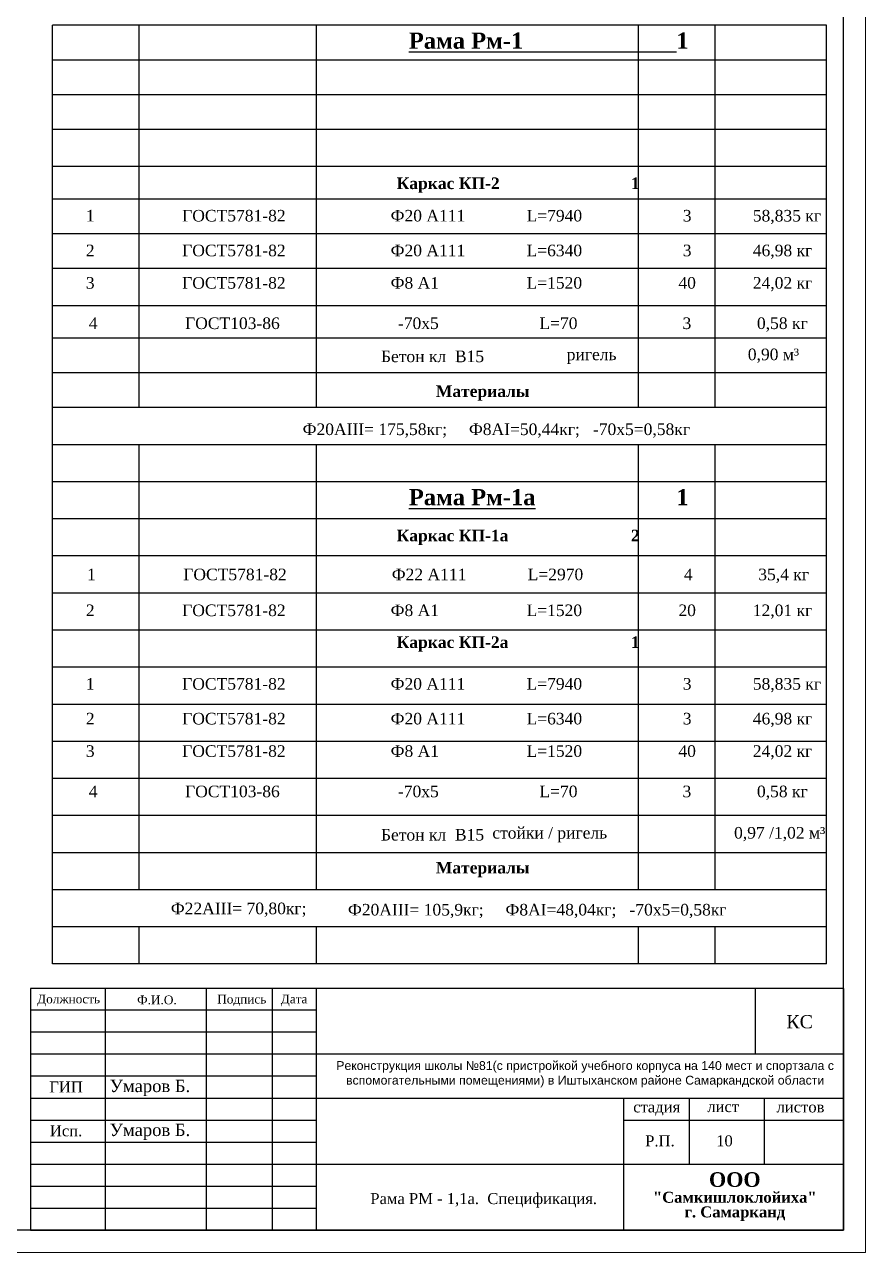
# Model space of a CAD drawing. Header units: millimetres. Extents: x 572274 to 2241483, y -888675 to -304135.
# Drawn here: x 1345603 to 1364735, y -645007 to -617060 of the extents above; entities that cross this region are included whole.
import ezdxf

# ---------------------------------------------------------------- set-up
doc = ezdxf.new("R2010")
doc.units = ezdxf.units.MM
doc.styles.add('Arial 3.', font='arial.ttf')
doc.styles.add('ISOCPEUR', font='isocpeui.ttf', dxfattribs={"height": 300})
doc.styles.get("Standard").update_dxf_attribs({"font": 'isocpeur.ttf'})
doc.styles.add('WMF-Times New Roman0', font='times.ttf')

# ---------------------------------------------------------------- blocks, each defined once
blk = doc.blocks.new('12')
at = {"color": 5, "lineweight": 30}
for p, q in [((4038680, 3054550), (4038680, 3049050)), ((4038680, 3054550), (4038680, 3049050)), ((4038680, 3054550), (4038680, 3049050)), ((4057180, 3054550), (4038680, 3054550)), ((4057180, 3054550), (4038680, 3054550)), ((4057180, 3054550), (4038680, 3054550)), ((4040380, 3054550), (4040380, 3049050)), ((4040380, 3054550), (4040380, 3049050)), ((4042680, 3054550), (4042680, 3049050)), ((4044180, 3054550), (4044180, 3049050)), ((4045180, 3054550), (4045180, 3049050)), ((4057180, 3049050), (4057180, 3054550)), ((4057180, 3054550), (4057180, 3049050)), ((4045180, 3054050), (4038680, 3054050)), ((4045180, 3053550), (4038680, 3053550)), ((4057180, 3053050), (4038680, 3053050)), ((4045180, 3052550), (4038680, 3052550)), ((4038680, 3052050), (4057180, 3052050)), ((4052180, 3049050), (4052180, 3052050)), ((4053680, 3050550), (4053680, 3052050)), ((4055380, 3050550), (4055380, 3052050)), ((4038680, 3051550), (4045180, 3051550)), ((4052180, 3051550), (4057180, 3051550)), ((4038680, 3051050), (4045180, 3051050)), ((4038680, 3050550), (4057180, 3050550)), ((4038680, 3050050), (4045180, 3050050)), ((4038680, 3049550), (4045180, 3049550)), ((4038680, 3049050), (4057180, 3049050))]:
    blk.add_line(p, q, dxfattribs=at)

msp = doc.modelspace()

# ---------------------------------------------------------------- linework, layer by layer
for p, q in [((1363849.952, -617077.213), (1346234.733, -617077.213)), ((1363849.952, -617077.213), (1346234.733, -617077.213)), ((1363849.952, -638441.991), (1363849.952, -617077.213)), ((1363849.952, -638441.991), (1363849.952, -617077.213)), ((1363849.952, -617868.333), (1346234.733, -617868.333)), ((1363849.952, -617868.333), (1346234.733, -617868.333)), ((1363849.952, -618659.452), (1346234.733, -618659.452)), ((1363849.952, -618659.452), (1346234.733, -618659.452)), ((1363849.952, -619450.572), (1346234.733, -619450.572)), ((1363849.952, -620294.736), (1346234.733, -620294.736)), ((1363849.952, -620294.736), (1346234.733, -620294.736)), ((1363849.952, -621032.811), (1346234.733, -621032.811)), ((1363849.952, -621823.931), (1346234.733, -621823.931)), ((1363849.952, -621823.931), (1346234.733, -621823.931)), ((1363849.952, -622615.05), (1346234.733, -622615.05)), ((1363849.952, -622615.05), (1346234.733, -622615.05)), ((1363849.952, -623459.215), (1346234.733, -623459.215)), ((1363849.952, -623459.215), (1346234.733, -623459.215)), ((1363849.952, -624197.29), (1346234.733, -624197.29)), ((1363849.952, -624988.409), (1346234.733, -624988.409)), ((1363849.952, -624988.409), (1346234.733, -624988.409)), ((1363849.952, -625779.529), (1346234.733, -625779.529)), ((1363849.952, -625779.529), (1346234.733, -625779.529)), ((1363849.952, -626623.693), (1346234.733, -626623.693)), ((1363849.952, -626623.693), (1346234.733, -626623.693)), ((1363849.952, -627467.857), (1346234.733, -627467.857)), ((1363849.952, -628312.021), (1346234.733, -628312.021)), ((1363849.952, -629156.186), (1346234.733, -629156.186)), ((1363849.952, -630000.35), (1346234.733, -630000.35)), ((1363849.952, -630844.514), (1346234.733, -630844.514)), ((1363849.952, -631688.678), (1346234.733, -631688.678)), ((1363849.952, -632532.842), (1346234.733, -632532.842)), ((1363849.952, -633377.006), (1346234.733, -633377.006)), ((1363849.952, -634221.171), (1346234.733, -634221.171)), ((1363849.952, -635065.335), (1346234.733, -635065.335)), ((1363849.952, -635909.499), (1346234.733, -635909.499)), ((1363849.952, -636753.663), (1346234.733, -636753.663)), ((1363849.952, -637597.827), (1346234.733, -637597.827)), ((1363849.952, -638441.991), (1346234.733, -638441.991))]:
    msp.add_line(p, q)
at = {"linetype": 'ByBlock'}
msp.add_line((1346234.733, -638441.991), (1346234.733, -617077.213), dxfattribs=at)
msp.add_line((1346234.733, -638441.991), (1346234.733, -617077.213), dxfattribs=at)
at = {"lineweight": 25}
for p, q in [((1348205.492, -617077.213), (1348205.492, -625779.529)), ((1348205.492, -617077.213), (1348205.492, -625779.529)), ((1352236.243, -617077.213), (1352236.243, -625779.529)), ((1352236.243, -617077.213), (1352236.243, -625779.529)), ((1359564.879, -617077.213), (1359564.879, -625779.529)), ((1359564.879, -617077.213), (1359564.879, -625779.529)), ((1361310.906, -617077.213), (1361310.906, -625779.529)), ((1361310.906, -617077.213), (1361310.906, -625779.529)), ((1348205.492, -626623.693), (1348205.492, -636753.663)), ((1348205.492, -626623.693), (1348205.492, -636753.663)), ((1352236.243, -626623.693), (1352236.243, -636753.663)), ((1352236.243, -626623.693), (1352236.243, -636753.663)), ((1359564.879, -626623.693), (1359564.879, -636753.663)), ((1359564.879, -626623.693), (1359564.879, -636753.663)), ((1361310.906, -626623.693), (1361310.906, -636753.663)), ((1361310.906, -626623.693), (1361310.906, -636753.663)), ((1348205.492, -637597.827), (1348205.492, -638441.991)), ((1348205.492, -637597.827), (1348205.492, -638441.991)), ((1352236.243, -637597.827), (1352236.243, -638441.991)), ((1352236.243, -637597.827), (1352236.243, -638441.991)), ((1359564.879, -637597.827), (1359564.879, -638441.991)), ((1359564.879, -637597.827), (1359564.879, -638441.991)), ((1361310.906, -637597.827), (1361310.906, -638441.991)), ((1361310.906, -637597.827), (1361310.906, -638441.991))]:
    msp.add_line(p, q, dxfattribs=at)
at = {"color": 5, "lineweight": 30}
msp.add_line((1362234.733, -640496.498), (1362234.733, -638996.498), dxfattribs=at)
at = {"color": 250, "lineweight": 0}
msp.add_lwpolyline([(1322734.733, -645007.415), (1364734.733, -645007.415), (1364734.733, -615307.415), (1322734.733, -615307.415)], close=True, dxfattribs=at)
at = {"color": 1, "lineweight": 30}
msp.add_lwpolyline([(1364234.733, -615807.415), (1324734.733, -615807.415), (1324734.733, -644496.498), (1364234.733, -644496.498)], close=True, dxfattribs=at)

# ---------------------------------------------------------------- block references
msp.add_blockref('12', (-2692945.267, -3693546.856))

# ---------------------------------------------------------------- texts
at = {"attachment_point": 1}
for s, insert, char_height, width in [('{\\fTimes New Roman|b1|i0|c204|p18;\\LРама Рм-1\\l                         \\fTimes New Roman|b1|i0|c0|p18;1\\fTimes New Roman|b1|i0|c204|p18;\\L }', (1354346.234, -617241.432), 369.189145, 6459.99733), ('{\\fTimes New Roman|b1|i0|c204|p18;\\LРама Рм-1\\l                         \\fTimes New Roman|b1|i0|c0|p18;1\\fTimes New Roman|b1|i0|c204|p18;\\L }', (1354346.234, -617241.432), 369.189145, 6459.99733), ('{\\fVerdana|b0|i0|c0|p34;\\P                                                                                     \\fTimes New Roman|b1|i0|c204|p18;Каркас КП-\\fTimes New Roman|b1|i0|c0|p18;2\\fTimes New Roman|b1|i0|c204|p18;                              1}', (1344293.291, -620101.282), 263.706532, 19556.66149), ('{\\fVerdana|b0|i0|c0|p34;\\P       \\fTimes New Roman|b0|i0|c161|p18;1                    \\fTimes New Roman|b0|i0|c204|p18;ГОСТ\\fTimes New Roman|b0|i0|c161|p18;5781-82                        \\fTimes New Roman|b0|i0|c204|p18;Ф\\fTimes New Roman|b0|i0|c161|p18;2\\fTimes New Roman|b0|i0|c0|p18;0\\fTimes New Roman|b0|i0|c161|p18; \\fTimes New Roman|b0|i0|c204|p18;А\\fTimes New Roman|b0|i0|c161|p18;111              L=\\fTimes New Roman|b0|i0|c0|p18;794\\fTimes New Roman|b0|i0|c161|p18;0                       \\fTimes New Roman|b0|i0|c0|p18;3\\fTimes New Roman|b0|i0|c161|p18;              \\fTimes New Roman|b0|i0|c0|p18;58\\fTimes New Roman|b0|i0|c161|p18;,\\fTimes New Roman|b0|i0|c0|p18;835\\fTimes New Roman|b0|i0|c161|p18; \\fTimes New Roman|b0|i0|c204|p18;кг\\fVerdana|b0|i0|c0|p34;                                                  }', (1346192.355, -620839.357), 263.706532, 17948.38975), ('{\\fVerdana|b0|i0|c0|p34;\\P       \\fTimes New Roman|b0|i0|c0|p18;2\\fTimes New Roman|b0|i0|c161|p18;                    \\fTimes New Roman|b0|i0|c204|p18;ГОСТ\\fTimes New Roman|b0|i0|c161|p18;5781-82                        \\fTimes New Roman|b0|i0|c204|p18;Ф\\fTimes New Roman|b0|i0|c161|p18;2\\fTimes New Roman|b0|i0|c0|p18;0\\fTimes New Roman|b0|i0|c161|p18; \\fTimes New Roman|b0|i0|c204|p18;А\\fTimes New Roman|b0|i0|c161|p18;111              L=\\fTimes New Roman|b0|i0|c0|p18;634\\fTimes New Roman|b0|i0|c161|p18;0                       \\fTimes New Roman|b0|i0|c0|p18;3\\fTimes New Roman|b0|i0|c161|p18;              \\fTimes New Roman|b0|i0|c0|p18;46\\fTimes New Roman|b0|i0|c161|p18;,\\fTimes New Roman|b0|i0|c0|p18;98\\fTimes New Roman|b0|i0|c161|p18; \\fTimes New Roman|b0|i0|c204|p18;кг\\fVerdana|b0|i0|c0|p34;                                                  }', (1346192.355, -621630.477), 263.706532, 17948.38975), ('{\\fVerdana|b0|i0|c0|p34;\\P       \\fTimes New Roman|b0|i0|c0|p18;3\\fTimes New Roman|b0|i0|c161|p18;                    \\fTimes New Roman|b0|i0|c204|p18;ГОСТ\\fTimes New Roman|b0|i0|c161|p18;5781-82                        \\fTimes New Roman|b0|i0|c204|p18;Ф\\fTimes New Roman|b0|i0|c161|p18;8 \\fTimes New Roman|b0|i0|c204|p18;А\\fTimes New Roman|b0|i0|c161|p18;1                    L=1520                      \\fTimes New Roman|b0|i0|c0|p18;40\\fTimes New Roman|b0|i0|c161|p18;             \\fTimes New Roman|b0|i0|c0|p18;24\\fTimes New Roman|b0|i0|c161|p18;,\\fTimes New Roman|b0|i0|c0|p18;02\\fTimes New Roman|b0|i0|c161|p18; \\fTimes New Roman|b0|i0|c204|p18;кг\\fVerdana|b0|i0|c0|p34;    }', (1346192.355, -622368.552), 263.706532, 17657.59702), ('{\\fTimes New Roman|b0|i0|c0|p18;  \\P      \\fTimes New Roman|b0|i0|c204|p18;     \\fTimes New Roman|b0|i0|c0|p18;4 \\fTimes New Roman|b0|i0|c204|p18;                   ГОСТ103-86                           -70х5                       L=70     \\fTimes New Roman|b0|i0|c0|p18; \\fTimes New Roman|b0|i0|c204|p18;                  \\fTimes New Roman|b0|i0|c0|p18;3\\fTimes New Roman|b0|i0|c204|p18;               \\fTimes New Roman|b0|i0|c0|p18;0\\fTimes New Roman|b0|i0|c204|p18;,\\fTimes New Roman|b0|i0|c0|p18;58\\fTimes New Roman|b0|i0|c204|p18; кг\\fTimes New Roman|b0|i0|c0|p18;         }', (1345968.034, -623287.338), 263.706532, 20273.93721), ('{\\fTimes New Roman|b0|i0|c204|p18;Бетон\\fTimes New Roman|b0|i0|c186|p18; \\fTimes New Roman|b0|i0|c204|p18;кл\\fTimes New Roman|b0|i0|c186|p18; \\fTimes New Roman|b0|i0|c204|p18; В\\fTimes New Roman|b0|i0|c186|p18;15}', (1353711.513, -624480.822), 263.706532, 20273.93721), ('{\\fTimes New Roman|b0|i0|c204|p18;                        ригель          \\fTimes New Roman|b0|i0|c0|p18;                    0,90 \\fTimes New Roman|b0|i0|c204|p18;м\\fTimes New Roman|b0|i0|c0|p18;³}', (1355548.676, -624435.964), 263.706532, 9293.28318), ('{\\fTimes New Roman|b1|i0|c204|p18;Материалы}', (1354959.773, -625272.838), 263.70653, 9293.28318), ('{\\fTimes New Roman|b0|i0|c0|p18;\\P     \\fTimes New Roman|b0|i0|c161|p18;               \\fTimes New Roman|b0|i0|c204|p18;Ф\\fTimes New Roman|b0|i0|c161|p18;2\\fTimes New Roman|b0|i0|c0|p18;0\\fTimes New Roman|b0|i0|c204|p18;А\\fTimes New Roman|b0|i0|c161|p18;III= \\fTimes New Roman|b0|i0|c0|p18;175\\fTimes New Roman|b0|i0|c161|p18;,\\fTimes New Roman|b0|i0|c0|p18;58\\fTimes New Roman|b0|i0|c204|p18;кг\\fTimes New Roman|b0|i0|c161|p18;;   \\fTimes New Roman|b0|i0|c0|p18; \\fTimes New Roman|b0|i0|c161|p18; \\fTimes New Roman|b0|i0|c204|p18;Ф\\fTimes New Roman|b0|i0|c161|p18;8\\fTimes New Roman|b0|i0|c204|p18;А\\fTimes New Roman|b0|i0|c161|p18;I=5\\fTimes New Roman|b0|i0|c0|p18;0\\fTimes New Roman|b0|i0|c161|p18;,\\fTimes New Roman|b0|i0|c0|p18;44\\fTimes New Roman|b0|i0|c204|p18;кг;   -70х5=\\fTimes New Roman|b0|i0|c0|p18;0\\fTimes New Roman|b0|i0|c204|p18;,\\fTimes New Roman|b0|i0|c0|p18;58\\fTimes New Roman|b0|i0|c204|p18;кг                      \\fTimes New Roman|b0|i0|c0|p18;                                           }', (1349938.588, -625700.334), 263.706532, 11710.32152), ('{\\fTimes New Roman|b1|i0|c204|p18;\\LРама Рм-\\fTimes New Roman|b1|i0|c0|p18;1a\\fTimes New Roman|b1|i0|c204|p18;\\l                       \\fTimes New Roman|b1|i0|c0|p18;1\\fTimes New Roman|b1|i0|c204|p18;\\L }', (1354346.234, -627632.076), 369.189145, 6459.99733), ('{\\fVerdana|b0|i0|c0|p34;\\P                                                                                     \\fTimes New Roman|b1|i0|c204|p18;Каркас КП-1\\fTimes New Roman|b1|i0|c0|p18;a\\fTimes New Roman|b1|i0|c204|p18;                            \\fTimes New Roman|b1|i0|c0|p18;2}', (1344293.291, -628118.567), 263.706532, 19556.66149), ('{\\fVerdana|b0|i0|c0|p34;\\P       \\fTimes New Roman|b0|i0|c161|p18;1                    \\fTimes New Roman|b0|i0|c204|p18;ГОСТ\\fTimes New Roman|b0|i0|c161|p18;5781-82                        \\fTimes New Roman|b0|i0|c204|p18;Ф\\fTimes New Roman|b0|i0|c161|p18;2\\fTimes New Roman|b0|i0|c204|p18;2\\fTimes New Roman|b0|i0|c161|p18; \\fTimes New Roman|b0|i0|c204|p18;А\\fTimes New Roman|b0|i0|c161|p18;111              L=\\fTimes New Roman|b0|i0|c0|p18;297\\fTimes New Roman|b0|i0|c161|p18;0                       \\fTimes New Roman|b0|i0|c0|p18;4\\fTimes New Roman|b0|i0|c161|p18;              \\fTimes New Roman|b0|i0|c204|p18; 35\\fTimes New Roman|b0|i0|c161|p18;,\\fTimes New Roman|b0|i0|c204|p18;4\\fTimes New Roman|b0|i0|c161|p18; \\fTimes New Roman|b0|i0|c204|p18;кг\\fVerdana|b0|i0|c0|p34;           }', (1346217.628, -629004.366), 263.706532, 17948.38975), ('{\\fVerdana|b0|i0|c0|p34;\\P       \\fTimes New Roman|b0|i0|c204|p18;2\\fTimes New Roman|b0|i0|c161|p18;                    \\fTimes New Roman|b0|i0|c204|p18;ГОСТ\\fTimes New Roman|b0|i0|c161|p18;5781-82                        \\fTimes New Roman|b0|i0|c204|p18;Ф\\fTimes New Roman|b0|i0|c161|p18;8 \\fTimes New Roman|b0|i0|c204|p18;А\\fTimes New Roman|b0|i0|c161|p18;1                    L=1520                      \\fTimes New Roman|b0|i0|c0|p18;20\\fTimes New Roman|b0|i0|c161|p18;             \\fTimes New Roman|b0|i0|c0|p18;12\\fTimes New Roman|b0|i0|c161|p18;,\\fTimes New Roman|b0|i0|c0|p18;01\\fTimes New Roman|b0|i0|c161|p18; \\fTimes New Roman|b0|i0|c204|p18;кг\\fVerdana|b0|i0|c0|p34;          }', (1346192.355, -629821.067), 263.706532, 17657.59702), ('{\\fVerdana|b0|i0|c0|p34;\\P                                                                                     \\fTimes New Roman|b1|i0|c204|p18;Каркас КП-\\fTimes New Roman|b1|i0|c0|p18;2a\\fTimes New Roman|b1|i0|c204|p18;                            1}', (1344293.291, -630544.971), 263.706532, 19556.66149), ('{\\fVerdana|b0|i0|c0|p34;\\P       \\fTimes New Roman|b0|i0|c161|p18;1                    \\fTimes New Roman|b0|i0|c204|p18;ГОСТ\\fTimes New Roman|b0|i0|c161|p18;5781-82                        \\fTimes New Roman|b0|i0|c204|p18;Ф\\fTimes New Roman|b0|i0|c161|p18;2\\fTimes New Roman|b0|i0|c0|p18;0\\fTimes New Roman|b0|i0|c161|p18; \\fTimes New Roman|b0|i0|c204|p18;А\\fTimes New Roman|b0|i0|c161|p18;111              L=\\fTimes New Roman|b0|i0|c0|p18;794\\fTimes New Roman|b0|i0|c161|p18;0                       \\fTimes New Roman|b0|i0|c0|p18;3\\fTimes New Roman|b0|i0|c161|p18;              \\fTimes New Roman|b0|i0|c0|p18;58\\fTimes New Roman|b0|i0|c161|p18;,\\fTimes New Roman|b0|i0|c0|p18;835\\fTimes New Roman|b0|i0|c161|p18; \\fTimes New Roman|b0|i0|c204|p18;кг\\fVerdana|b0|i0|c0|p34;                                                  }', (1346192.355, -631495.224), 263.706532, 17948.38975), ('{\\fVerdana|b0|i0|c0|p34;\\P       \\fTimes New Roman|b0|i0|c0|p18;2\\fTimes New Roman|b0|i0|c161|p18;                    \\fTimes New Roman|b0|i0|c204|p18;ГОСТ\\fTimes New Roman|b0|i0|c161|p18;5781-82                        \\fTimes New Roman|b0|i0|c204|p18;Ф\\fTimes New Roman|b0|i0|c161|p18;2\\fTimes New Roman|b0|i0|c0|p18;0\\fTimes New Roman|b0|i0|c161|p18; \\fTimes New Roman|b0|i0|c204|p18;А\\fTimes New Roman|b0|i0|c161|p18;111              L=\\fTimes New Roman|b0|i0|c0|p18;634\\fTimes New Roman|b0|i0|c161|p18;0                       \\fTimes New Roman|b0|i0|c0|p18;3\\fTimes New Roman|b0|i0|c161|p18;              \\fTimes New Roman|b0|i0|c0|p18;46\\fTimes New Roman|b0|i0|c161|p18;,\\fTimes New Roman|b0|i0|c0|p18;98\\fTimes New Roman|b0|i0|c161|p18; \\fTimes New Roman|b0|i0|c204|p18;кг\\fVerdana|b0|i0|c0|p34;                                                  }', (1346192.355, -632286.344), 263.706532, 17948.38975), ('{\\fVerdana|b0|i0|c0|p34;\\P       \\fTimes New Roman|b0|i0|c0|p18;3\\fTimes New Roman|b0|i0|c161|p18;                    \\fTimes New Roman|b0|i0|c204|p18;ГОСТ\\fTimes New Roman|b0|i0|c161|p18;5781-82                        \\fTimes New Roman|b0|i0|c204|p18;Ф\\fTimes New Roman|b0|i0|c161|p18;8 \\fTimes New Roman|b0|i0|c204|p18;А\\fTimes New Roman|b0|i0|c161|p18;1                    L=1520                      \\fTimes New Roman|b0|i0|c0|p18;40\\fTimes New Roman|b0|i0|c161|p18;             \\fTimes New Roman|b0|i0|c0|p18;24\\fTimes New Roman|b0|i0|c161|p18;,\\fTimes New Roman|b0|i0|c0|p18;02\\fTimes New Roman|b0|i0|c161|p18; \\fTimes New Roman|b0|i0|c204|p18;кг\\fVerdana|b0|i0|c0|p34;    }', (1346192.355, -633024.419), 263.706532, 17657.59702), ('{\\fTimes New Roman|b0|i0|c0|p18;  \\P      \\fTimes New Roman|b0|i0|c204|p18;     \\fTimes New Roman|b0|i0|c0|p18;4 \\fTimes New Roman|b0|i0|c204|p18;                   ГОСТ103-86                           -70х5                       L=70     \\fTimes New Roman|b0|i0|c0|p18; \\fTimes New Roman|b0|i0|c204|p18;                  \\fTimes New Roman|b0|i0|c0|p18;3\\fTimes New Roman|b0|i0|c204|p18;               \\fTimes New Roman|b0|i0|c0|p18;0\\fTimes New Roman|b0|i0|c204|p18;,\\fTimes New Roman|b0|i0|c0|p18;58\\fTimes New Roman|b0|i0|c204|p18; кг\\fTimes New Roman|b0|i0|c0|p18;         }', (1345968.034, -633943.205), 263.706532, 20273.93721), ('{\\fTimes New Roman|b0|i0|c204|p18;Бетон\\fTimes New Roman|b0|i0|c186|p18; \\fTimes New Roman|b0|i0|c204|p18;кл\\fTimes New Roman|b0|i0|c186|p18; \\fTimes New Roman|b0|i0|c204|p18; В\\fTimes New Roman|b0|i0|c186|p18;15}', (1353711.513, -635368.966), 263.706532, 20273.93721), ('{\\fTimes New Roman|b0|i0|c204|p18;       стойки / ригель          \\fTimes New Roman|b0|i0|c0|p18;                   \\fTimes New Roman|b0|i0|c204|p18;0,\\fTimes New Roman|b0|i0|c0|p18;97 \\fTimes New Roman|b0|i0|c204|p18;/\\fTimes New Roman|b0|i0|c0|p18;1,\\fTimes New Roman|b0|i0|c204|p18;02\\fTimes New Roman|b0|i0|c0|p18; \\fTimes New Roman|b0|i0|c204|p18;м\\fTimes New Roman|b0|i0|c0|p18;³}', (1355548.676, -635324.109), 263.706532, 9293.28318), ('{\\fTimes New Roman|b1|i0|c204|p18;Материалы}', (1354959.773, -636117.882), 263.70653, 9293.28318), ('{\\fTimes New Roman|b0|i0|c0|p18;\\P     \\fTimes New Roman|b0|i0|c161|p18;               \\fTimes New Roman|b0|i0|c204|p18;Ф\\fTimes New Roman|b0|i0|c161|p18;2\\fTimes New Roman|b0|i0|c204|p18;2А\\fTimes New Roman|b0|i0|c161|p18;III= \\fTimes New Roman|b0|i0|c204|p18;70\\fTimes New Roman|b0|i0|c161|p18;,\\fTimes New Roman|b0|i0|c204|p18;8\\fTimes New Roman|b0|i0|c0|p18;0\\fTimes New Roman|b0|i0|c204|p18;кг\\fTimes New Roman|b0|i0|c161|p18;; \\fTimes New Roman|b0|i0|c204|p18;                   \\fTimes New Roman|b0|i0|c0|p18;                                           }', (1346938.817, -636605.717), 263.706532, 11710.32152), ('{\\fTimes New Roman|b0|i0|c0|p18;\\P     \\fTimes New Roman|b0|i0|c161|p18;               \\fTimes New Roman|b0|i0|c204|p18;Ф\\fTimes New Roman|b0|i0|c161|p18;2\\fTimes New Roman|b0|i0|c0|p18;0\\fTimes New Roman|b0|i0|c204|p18;А\\fTimes New Roman|b0|i0|c161|p18;III= \\fTimes New Roman|b0|i0|c0|p18;1\\fTimes New Roman|b0|i0|c204|p18;05\\fTimes New Roman|b0|i0|c161|p18;,\\fTimes New Roman|b0|i0|c204|p18;9кг\\fTimes New Roman|b0|i0|c161|p18;;   \\fTimes New Roman|b0|i0|c0|p18; \\fTimes New Roman|b0|i0|c161|p18; \\fTimes New Roman|b0|i0|c204|p18;Ф\\fTimes New Roman|b0|i0|c161|p18;8\\fTimes New Roman|b0|i0|c204|p18;А\\fTimes New Roman|b0|i0|c161|p18;I=\\fTimes New Roman|b0|i0|c0|p18;48\\fTimes New Roman|b0|i0|c161|p18;,\\fTimes New Roman|b0|i0|c0|p18;04\\fTimes New Roman|b0|i0|c204|p18;кг;   -70х5=\\fTimes New Roman|b0|i0|c0|p18;0\\fTimes New Roman|b0|i0|c204|p18;,\\fTimes New Roman|b0|i0|c0|p18;58\\fTimes New Roman|b0|i0|c204|p18;кг                      \\fTimes New Roman|b0|i0|c0|p18;                                           }', (1350969.378, -636634.965), 263.706532, 11710.32152)]:
    msp.add_mtext(s, dxfattribs=dict(at, insert=insert, char_height=char_height, width=width))
at = {"color": 1, "linetype": 'ByBlock', "ltscale": 30, "char_height": 200, "attachment_point": 5, "style": 'WMF-Times New Roman0'}
for s, insert, width in [('{\\fTimes New Roman|b0|i0|c204|p18;\\C256;Должность}', (1346604.252, -639271.124), 2025.66353), ('{\\fTimes New Roman|b0|i0|c204|p18;\\C256;Подпись}', (1350544.252, -639271.124), 1404.02516), ('{\\fTimes New Roman|b0|i0|c204|p18;\\C256;Дата}', (1351734.252, -639271.124), 1404.02516), ('{\\fTimes New Roman|b0|i0|c204|p18;\\C256;Ф\\fTimes New Roman|b0|i0|c161|p18;.\\fTimes New Roman|b0|i0|c204|p18;И\\fTimes New Roman|b0|i0|c161|p18;.\\fTimes New Roman|b0|i0|c204|p18;О\\fTimes New Roman|b0|i0|c161|p18;.}', (1348614.252, -639261.124), 1404.02516)]:
    msp.add_mtext(s, dxfattribs=dict(at, insert=insert, width=width))
at = {"attachment_point": 1, "style": 'WMF-Times New Roman0'}
for s, insert, char_height, width in [('{\\fTimes New Roman|b0|i0|c204|p18;КС}', (1362935.7, -639605.722), 300, 971.01286), ('{\\fTimes New Roman|b0|i0|c204|p18;стадия}', (1359451.166, -641570.08), 250, 1500), ('{\\fTimes New Roman|b0|i0|c204|p18;лист}', (1361137.085, -641562.727), 250, 1500), ('{\\fTimes New Roman|b0|i0|c204|p18;листов}', (1362712.572, -641570.08), 250, 1500), ('Р.П.          10', (1359723.19, -642342.28), 250, 4677.66653), ('Рама PM - 1,1a.  {\\C7;Спецификация.}', (1353469.849, -643656.434), 250, 6251.40676)]:
    msp.add_mtext(s, dxfattribs=dict(at, insert=insert, char_height=char_height, width=width))
at = {"color": 0, "linetype": 'ByBlock', "insert": (1358356.972, -640653.87), "char_height": 200, "width": 11599.6853, "attachment_point": 2, "style": 'ISOCPEUR'}
msp.add_mtext('{\\fArial|b0|i0|c204|p34;\\C256;Реконструкция школы №81(с пристройкой учебного корпуса на 140 мест и спортзала с вспомогательными помещениями) в Иштыханском районе Самаркандской области}', dxfattribs=at)
at = {"color": 0, "char_height": 280, "width": 2199.70893, "attachment_point": 1, "style": 'WMF-Times New Roman0'}
for insert in [(1347540.088, -641077.98), (1347540.088, -642077.98)]:
    msp.add_mtext('Умаров Б.', dxfattribs=dict(at, insert=insert))
at = {"linetype": 'ByBlock', "ltscale": 30, "char_height": 250, "width": 1730.06259, "attachment_point": 5, "style": 'WMF-Times New Roman0'}
for s, insert in [('{\\fTimes New Roman|b0|i0|c204|p18;ГИП}', (1346547.271, -641241.124)), ('{\\fTimes New Roman|b0|i0|c204|p18;Исп.}', (1346547.271, -642241.124))]:
    msp.add_mtext(s, dxfattribs=dict(at, insert=insert))
at = {"lineweight": 30, "insert": (1361762.23, -643181.632), "char_height": 250, "width": 5723.33111, "attachment_point": 2, "line_spacing_factor": 0.8, "style": 'Arial 3.'}
msp.add_mtext('{\\fTimes New Roman Cyr|b1|i0|c0|p18;\\H1.333x;\\C250;OOO\\fTimes New Roman Cyr|b1|i0|c204|p18; \\fTimes New Roman Cyr|b1|i0|c0|p18;\\P\\fTimes New Roman Cyr|b1|i0|c204|p18;\\H0.7502x;"Самкишлоклойиха" \\Pг. Самарканд}', dxfattribs=at)

doc.saveas('drawing.dxf')
